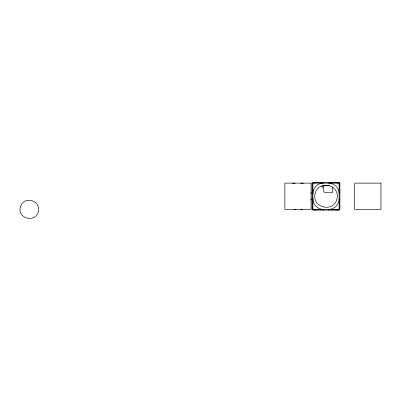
<?xml version="1.0" encoding="UTF-8"?>
<svg xmlns="http://www.w3.org/2000/svg" width="401" height="401" viewBox="0 0 401 401"><rect width="100%" height="100%" fill="white"/><g stroke="black" fill="none" stroke-linecap="round" stroke-linejoin="round"><path stroke-width="0.6" d="M312.143 183.473L312.89 183.473M339.141 183.473L339.888 183.473M312.143 184.515L312.89 184.54M339.141 184.54L339.888 184.515M329.421 185.362L323.737 185.362L323.737 186.355L321.863 186.355L321.863 187.102L323.737 187.102L323.737 191.603L325.241 192.731L332.364 192.731L332.364 187.102M312.143 186.169L312.89 186.169M339.141 186.169L339.888 186.169M312.143 188.325L312.89 188.325M339.141 188.325L339.888 188.325M312.143 190.831L312.89 190.831M339.141 190.831L339.888 190.831M312.143 193.528L312.89 193.528C312.855 187.959 317.727 183.087 323.296 183.122L323.296 182.37M339.888 193.528L339.141 193.528C339.176 187.959 334.304 183.087 328.735 183.122L328.735 182.37M312.143 198.961L312.89 198.961C312.855 204.53 317.727 209.402 323.296 209.367L323.296 210.119M339.888 198.961L339.141 198.961C339.176 204.53 334.304 209.402 328.735 209.367L328.735 210.119M312.143 201.653L312.89 201.653M339.141 201.653L339.888 201.653M312.143 204.164L312.89 204.164M339.141 204.164L339.888 204.164M312.143 206.32L312.89 206.32M339.141 206.32L339.888 206.32M312.143 207.974L312.89 207.974M339.141 207.974L339.888 207.974M312.143 209.011L312.89 209.011M339.141 209.011L339.888 209.011M338.785 182.37L338.785 183.122M338.785 209.367L338.785 210.119M336.093 182.37L336.093 183.122M336.093 209.367L336.093 210.119M333.938 182.37L333.938 183.122M333.938 209.367L333.938 210.119M331.427 182.37L331.427 183.122M331.427 209.367L331.427 210.119M320.605 182.37L320.605 183.122M320.605 209.367L320.605 210.119M318.093 182.37L318.093 183.122M318.093 209.367L318.093 210.119M315.938 182.37L315.938 183.122M315.938 209.367L315.938 210.119M314.284 182.37L314.284 183.122M314.284 209.367L314.284 210.119M313.246 182.37L313.246 183.122M313.246 209.367L313.246 210.119M300.685 183.122A10.406 10.406 0 0 1 303.377 183.473M311.036 192.44A10.406 10.406 0 0 1 311.091 193.528M292.555 183.473A10.406 10.406 0 0 1 295.251 183.122M302.314 209.242A10.406 10.406 0 0 1 300.685 209.367M311.091 198.961A10.406 10.406 0 0 1 311.036 200.049M295.647 209.367A10.802 10.802 0 0 1 293.958 209.237M20.366 206.971C17.133 218.555 35.263 223.412 38.26 211.763C41.488 200.184 23.358 195.322 20.366 206.971M315.151 193.332C311.226 207.402 333.246 213.302 336.88 199.157C340.805 185.087 318.785 179.187 315.151 193.332M339.141 182.37L312.89 182.37L312.89 210.119L339.141 210.119L339.141 182.37M311.091 183.122L284.845 183.122L284.845 209.367L311.091 209.367L311.091 183.122M339.888 183.122L312.143 183.122L312.143 209.367L339.888 209.367L339.888 183.122M380.95 183.122L354.7 183.122L354.7 209.367L380.95 209.367L380.95 183.122M337.747 183.122L337.747 182.37L337.722 183.122M337.747 210.119L337.747 209.367L337.722 210.119"/></g></svg>
